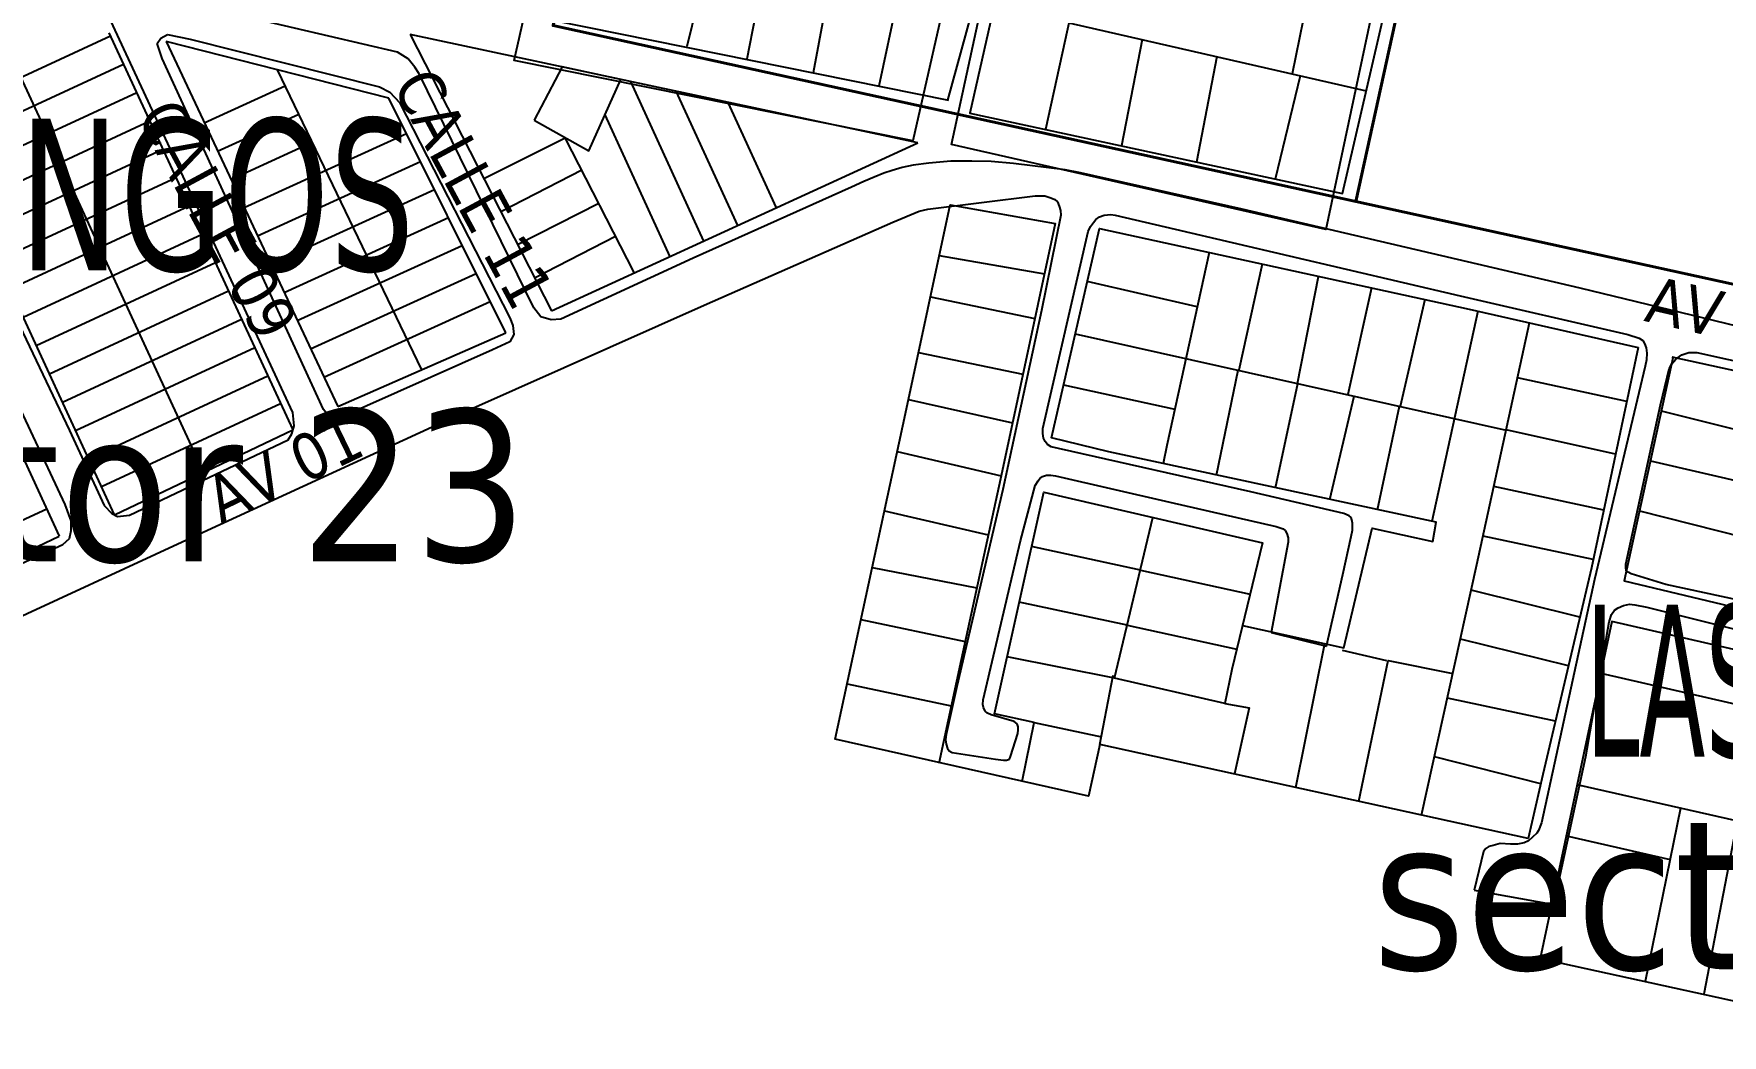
# Model space of a CAD drawing. Header units: metres. Extents: x 2 to 659295185, y -28 to 1124222152.
# Drawn here: x 657203.2 to 657511.4, y 1123114.7 to 1123297.5 of the extents above; entities that cross this region are included whole.
import ezdxf
from ezdxf.enums import TextEntityAlignment as Align

# ---------------------------------------------------------------- set-up
doc = ezdxf.new("R2010")
doc.units = ezdxf.units.M
doc.header["$MEASUREMENT"] = 0
doc.linetypes.add('HIDDEN', pattern=[0.375, 0.25, -0.125])
for name, color, linetype in [('CALLES', 1, 'CONTINUOUS'), ('MANZANA', 30, 'CONTINUOUS'), ('Parcelas', 140, 'CONTINUOUS'), ('TEXTOS', 7, 'CONTINUOUS')]:
    doc.layers.add(name, color=color, linetype=linetype)
doc.styles.get("Standard").update_dxf_attribs({"font": 'tahoma.ttf'})

msp = doc.modelspace()

# ---------------------------------------------------------------- linework, layer by layer
at = {"layer": 'MANZANA', "lineweight": -2}
for p, q in [((657208.9098, 1123211.6135), (657164.1101, 1123306.7542)), ((657170.1296, 1123308.1139), (657209.7261, 1123225.1108)), ((657269.5745, 1123294.1667), (657223.6204, 1123304.9145)), ((657248.8114, 1123231.9194), (657217.2876, 1123299.9156)), ((657226.391, 1123296.7462), (657227.5949, 1123297.4161)), ((657227.5949, 1123297.4161), (657231.759, 1123296.5462)), ((657225.7396, 1123295.7464), (657226.391, 1123296.7462)), ((657226.6301, 1123292.987), (657225.7396, 1123295.7464)), ((657231.759, 1123296.5462), (657266.3174, 1123287.848)), ((657271.5535, 1123292.967), (657269.5745, 1123294.1667)), ((657256.0595, 1123228.97), (657226.6301, 1123292.987)), ((657272.7656, 1123291.4173), (657271.5535, 1123292.967)), ((657273.5407, 1123290.2075), (657272.7656, 1123291.4173)), ((657266.3174, 1123287.848), (657268.1892, 1123286.8682)), ((657294.4357, 1123247.4962), (657273.5407, 1123290.2075)), ((657268.1892, 1123286.8682), (657269.9455, 1123284.9886)), ((657269.9455, 1123284.9886), (657290.0654, 1123245.7066)), ((657359.8582, 1123272.5611), (657358.3245, 1123272.1112)), ((657361.7135, 1123273.121), (657359.8582, 1123272.5611)), ((657363.6843, 1123273.5709), (657361.7135, 1123273.121)), ((657366.5291, 1123273.9208), (657363.6843, 1123273.5709)), ((657370.5861, 1123274.2708), (657366.5291, 1123273.9208)), ((657374.4204, 1123274.2808), (657370.5861, 1123274.2708)), ((657377.9249, 1123274.1908), (657374.4204, 1123274.2808)), ((657381.9818, 1123273.8709), (657377.9249, 1123274.1908)), ((657391.4151, 1123272.7011), (657381.9818, 1123273.8709)), ((657394.2599, 1123272.1612), (657391.4151, 1123272.7011)), ((657352.4205, 1123269.5417), (657323.5435, 1123256.5844)), ((657354.7128, 1123270.5515), (657352.4205, 1123269.5417)), ((657356.5764, 1123271.3314), (657354.7128, 1123270.5515)), ((657358.3245, 1123272.1112), (657356.5764, 1123271.3314)), ((657423.7718, 1123265.5425), (657394.2599, 1123272.1612)), ((657366.3477, 1123265.5126), (657385.9563, 1123267.9221)), ((657385.9563, 1123267.9221), (657387.7044, 1123267.9321)), ((657387.7044, 1123267.9321), (657388.8011, 1123267.6021)), ((657388.8011, 1123267.6021), (657389.5763, 1123267.2722)), ((657389.5763, 1123267.2722), (657390.0133, 1123266.8323)), ((657390.0133, 1123266.8323), (657390.3431, 1123266.0624)), ((657325.5555, 1123247.9661), (657360.0067, 1123263.163)), ((657360.0067, 1123263.163), (657364.8222, 1123265.1726)), ((657364.8222, 1123265.1726), (657366.3477, 1123265.5126)), ((657390.6812, 1123264.4028), (657387.1437, 1123247.0263)), ((657390.3431, 1123266.0624), (657390.5658, 1123265.2826)), ((657390.5658, 1123265.2826), (657390.6812, 1123264.4028)), ((657396.0575, 1123262.3232), (657396.6017, 1123263.103)), ((657396.6017, 1123263.103), (657397.0387, 1123263.6529)), ((657397.0387, 1123263.6529), (657397.6984, 1123264.1028)), ((657397.6984, 1123264.1028), (657398.5725, 1123264.4328)), ((657398.5725, 1123264.4328), (657399.7764, 1123264.5527)), ((657399.7764, 1123264.5527), (657400.5432, 1123264.4428)), ((657400.5432, 1123264.4428), (657411.5102, 1123261.8433)), ((657485.4177, 1123251.1055), (657423.7718, 1123265.5425)), ((657387.3499, 1123225.4607), (657395.6287, 1123261.4334)), ((657395.6287, 1123261.4334), (657396.0575, 1123262.3232)), ((657411.5102, 1123261.8433), (657463.5085, 1123249.6858)), ((657323.5435, 1123256.5844), (657299.375, 1123245.4166)), ((657540.368, 1123237.7482), (657485.4177, 1123251.1055)), ((657282.7926, 1123228.98), (657325.5555, 1123247.9661)), ((657463.5085, 1123249.6858), (657494.1088, 1123242.6272)), ((657290.0654, 1123245.7066), (657290.6179, 1123244.2769)), ((657295.7633, 1123245.8466), (657294.4357, 1123247.4962)), ((657297.6268, 1123245.2967), (657295.7633, 1123245.8466)), ((657299.375, 1123245.4166), (657297.6268, 1123245.2967)), ((657387.1437, 1123247.0263), (657380.0523, 1123214.363)), ((657290.8405, 1123242.6172), (657290.0819, 1123241.2875)), ((657290.6179, 1123244.2769), (657290.8405, 1123242.6172)), ((657494.1088, 1123242.6272), (657496.195, 1123241.9773)), ((657496.195, 1123241.9773), (657496.8547, 1123241.5374)), ((657496.8547, 1123241.5374), (657497.1845, 1123240.9875)), ((657286.9155, 1123239.8278), (657258.3684, 1123227.1004)), ((657290.0819, 1123241.2875), (657286.9155, 1123239.8278)), ((657497.1845, 1123240.9875), (657497.5144, 1123240.2077)), ((657497.5144, 1123240.2077), (657497.6298, 1123239.2179)), ((657497.6298, 1123239.2179), (657497.5226, 1123237.9982)), ((657502.8989, 1123238.1281), (657503.9873, 1123238.908)), ((657503.9873, 1123238.908), (657505.2984, 1123239.3579)), ((657505.2984, 1123239.3579), (657506.725, 1123239.3679)), ((657506.725, 1123239.3679), (657564.4211, 1123226.4605)), ((657497.3082, 1123236.8884), (657488.0646, 1123197.9163)), ((657497.5226, 1123237.9982), (657497.3082, 1123236.8884)), ((657500.0788, 1123229.8298), (657501.695, 1123236.3585)), ((657501.695, 1123236.3585), (657502.132, 1123237.2483)), ((657502.132, 1123237.2483), (657502.8989, 1123238.1281)), ((657250.4771, 1123228.3901), (657248.8114, 1123231.9194)), ((657493.746, 1123200.7057), (657500.0788, 1123229.8298)), ((657231.0746, 1123205.1848), (657282.7926, 1123228.98)), ((657250.6997, 1123225.9606), (657250.4771, 1123228.3901)), ((657257.049, 1123227.7602), (657256.0595, 1123228.97)), ((657258.3684, 1123227.1004), (657257.049, 1123227.7602)), ((657209.7261, 1123225.1108), (657216.0342, 1123211.4236)), ((657220.6436, 1123209.6739), (657249.6195, 1123223.4111)), ((657249.6195, 1123223.4111), (657250.271, 1123224.5209)), ((657250.271, 1123224.5209), (657250.6997, 1123225.9606)), ((657387.3499, 1123224.5709), (657387.3499, 1123225.4607)), ((657387.4653, 1123223.6911), (657387.3499, 1123224.5709)), ((657387.7951, 1123223.1312), (657387.4653, 1123223.6911)), ((657388.2404, 1123222.5813), (657387.7951, 1123223.1312)), ((657388.9001, 1123222.1414), (657388.2404, 1123222.5813)), ((657390.2112, 1123221.8214), (657388.9001, 1123222.1414)), ((657425.3137, 1123213.9031), (657390.2112, 1123221.8214)), ((657387.2757, 1123216.7225), (657388.0425, 1123216.9424)), ((657388.0425, 1123216.9424), (657388.8094, 1123216.9424)), ((657388.8094, 1123216.9424), (657389.6834, 1123216.8425)), ((657389.6834, 1123216.8425), (657410.5289, 1123212.0634)), ((657380.0523, 1123214.363), (657371.6663, 1123178.3803)), ((657383.2764, 1123204.9749), (657385.9728, 1123215.0528)), ((657385.9728, 1123215.0528), (657386.517, 1123215.9426)), ((657386.517, 1123215.9426), (657386.8386, 1123216.3826)), ((657386.8386, 1123216.3826), (657387.2757, 1123216.7225)), ((657442.3167, 1123209.9939), (657425.3137, 1123213.9031)), ((657210.0147, 1123208.6341), (657208.9098, 1123211.6135)), ((657216.0342, 1123211.4236), (657217.4607, 1123209.9939)), ((657410.5289, 1123212.0634), (657429.9397, 1123207.6143)), ((657210.023, 1123206.8645), (657210.0147, 1123208.6341)), ((657217.4607, 1123209.9939), (657218.4502, 1123209.444)), ((657218.4502, 1123209.444), (657220.6436, 1123209.6739)), ((657429.9397, 1123207.6143), (657431.259, 1123207.1844)), ((657443.3062, 1123209.5539), (657442.3167, 1123209.9939)), ((657443.636, 1123209.224), (657443.3062, 1123209.5539)), ((657443.7432, 1123208.7841), (657443.636, 1123209.224)), ((657443.8586, 1123208.2342), (657443.7432, 1123208.7841)), ((657443.8586, 1123207.7843), (657443.8586, 1123208.2342)), ((657443.8586, 1123206.9045), (657443.8586, 1123207.7843)), ((657174.0958, 1123178.8402), (657231.0746, 1123205.1848)), ((657208.5058, 1123204.315), (657209.7014, 1123205.4248)), ((657209.7014, 1123205.4248), (657210.023, 1123206.8645)), ((657376.7127, 1123176.9706), (657383.2764, 1123204.9749)), ((657432.1495, 1123204.7549), (657429.0409, 1123188.2583)), ((657431.259, 1123207.1844), (657431.5888, 1123206.8545)), ((657431.5888, 1123206.8545), (657431.9187, 1123206.2946)), ((657431.9187, 1123206.2946), (657432.1413, 1123205.5248)), ((657432.1413, 1123205.5248), (657432.1495, 1123204.7549)), ((657442.1435, 1123198.8261), (657443.6443, 1123205.7947)), ((657443.6443, 1123205.7947), (657443.8586, 1123206.9045)), ((657182.0366, 1123192.1475), (657208.5058, 1123204.315)), ((657439.1338, 1123185.7588), (657442.1435, 1123198.8261)), ((657493.746, 1123200.1559), (657493.746, 1123200.7057)), ((657493.8614, 1123199.496), (657493.746, 1123200.1559)), ((657494.1913, 1123199.276), (657493.8614, 1123199.496)), ((657494.7437, 1123198.9461), (657494.1913, 1123199.276)), ((657501.1013, 1123196.9865), (657494.7437, 1123198.9461)), ((657488.0646, 1123197.9163), (657478.3922, 1123153.5253)), ((657544.7548, 1123187.5484), (657501.1013, 1123196.9865)), ((657491.1568, 1123191.5176), (657491.701, 1123192.2975)), ((657491.701, 1123192.2975), (657492.3607, 1123192.7374)), ((657492.3607, 1123192.7374), (657493.342, 1123193.1873)), ((657493.342, 1123193.1873), (657494.4387, 1123193.4172)), ((657494.4387, 1123193.4172), (657495.4199, 1123193.3073)), ((657495.4199, 1123193.3073), (657497.6133, 1123192.8773)), ((657497.6133, 1123192.8773), (657529.7556, 1123184.829)), ((657486.4484, 1123165.6129), (657490.728, 1123190.1879)), ((657490.728, 1123190.1879), (657491.1568, 1123191.5176)), ((657429.0409, 1123188.2583), (657439.1338, 1123185.7588)), ((657371.6663, 1123178.3803), (657369.7368, 1123169.6321)), ((657376.4983, 1123175.9708), (657376.7127, 1123176.9706)), ((657376.3911, 1123175.081), (657376.4983, 1123175.9708)), ((657376.5066, 1123174.5311), (657376.3911, 1123175.081)), ((657376.8364, 1123173.8712), (657376.5066, 1123174.5311)), ((657377.2735, 1123173.5413), (657376.8364, 1123173.8712)), ((657377.9331, 1123173.2113), (657377.2735, 1123173.5413)), ((657382.1055, 1123172.0116), (657377.9331, 1123173.2113)), ((657382.658, 1123171.5717), (657382.1055, 1123172.0116)), ((657382.8806, 1123171.0218), (657382.658, 1123171.5717)), ((657382.8806, 1123170.4719), (657382.8806, 1123171.0218)), ((657369.7368, 1123169.6321), (657369.6296, 1123168.6423)), ((657369.6296, 1123168.6423), (657369.745, 1123167.8624)), ((657369.745, 1123167.8624), (657369.9676, 1123167.0926)), ((657381.4788, 1123165.5929), (657382.7734, 1123169.802)), ((657382.7734, 1123169.802), (657382.8806, 1123170.4719)), ((657369.9676, 1123167.0926), (657370.2975, 1123166.6527)), ((657370.2975, 1123166.6527), (657370.8417, 1123166.3227)), ((657370.8417, 1123166.3227), (657378.7412, 1123165.143)), ((657378.7412, 1123165.143), (657380.1677, 1123164.923)), ((657380.1677, 1123164.923), (657380.712, 1123164.933)), ((657380.712, 1123164.933), (657381.2562, 1123165.153)), ((657381.2562, 1123165.153), (657381.4788, 1123165.5929)), ((657480.6516, 1123138.6084), (657486.4484, 1123165.6129)), ((657478.3922, 1123153.5253), (657477.8563, 1123152.0856)), ((657468.7693, 1123149.1662), (657468.2251, 1123148.8363)), ((657469.5362, 1123149.3962), (657468.7693, 1123149.1662)), ((657470.8555, 1123149.7361), (657469.5362, 1123149.3962)), ((657472.7109, 1123149.6261), (657470.8555, 1123149.7361)), ((657474.0302, 1123149.6361), (657472.7109, 1123149.6261)), ((657475.2341, 1123149.8661), (657474.0302, 1123149.6361)), ((657476.0009, 1123150.196), (657475.2341, 1123149.8661)), ((657476.7596, 1123150.8659), (657476.0009, 1123150.196)), ((657477.5264, 1123151.6457), (657476.7596, 1123150.8659)), ((657477.8563, 1123152.0856), (657477.5264, 1123151.6457)), ((657467.7881, 1123148.2764), (657466.0647, 1123141.1979)), ((657468.2251, 1123148.8363), (657467.7881, 1123148.2764)), ((657466.0647, 1123141.1979), (657480.6516, 1123138.6084))]:
    msp.add_line(p, q, dxfattribs=at)
at = {"layer": 'MANZANA'}
for points in [[(657337.073, 1123496.1722), (657401.9246, 1123481.5116), (657396.0603, 1123444.9464), (657399.1649, 1123435.4601), (657387.0915, 1123380.9572), (657370.8786, 1123309.8965), (657363.6345, 1123277.9881), (657290.849, 1123292.6487), (657337.073, 1123496.5172)], [(657410.2035, 1123479.9593), (657482.989, 1123464.4364), (657470.7431, 1123402.172), (657450.2183, 1123314.5534), (657439.0072, 1123261.7752), (657370.7061, 1123277.2982), (657404.6842, 1123434.0803), (657403.4769, 1123448.2235), (657410.2035, 1123479.9593)]]:
    msp.add_lwpolyline(points, dxfattribs=at)
at = {"layer": 'MANZANA', "lineweight": 40}
for points in [[(657340.7821, 1123494.3842), (657487.3065, 1123462.281), (657444.5021, 1123266.9152), (657297.9778, 1123299.0184), (657340.7821, 1123494.3842)], [(657487.3065, 1123462.281), (657633.8308, 1123430.1777), (657591.0265, 1123234.8119), (657444.5021, 1123266.9152), (657487.3065, 1123462.281)]]:
    msp.add_lwpolyline(points, dxfattribs=at)
at = {"layer": 'Parcelas', "lineweight": -3}
for p, q in [((657217.9555, 1123209.7189), (657171.9618, 1123309.1755)), ((657162.3002, 1123304.4559), (657207.8573, 1123205.8257)), ((657234.2204, 1123217.4798), (657194.43, 1123303.4353)), ((657184.5095, 1123282.0153), (657217.1987, 1123297.1688)), ((657216.8982, 1123297.695), (657250.4853, 1123225.2408)), ((657271.8871, 1123297.4227), (657297.7097, 1123246.9519)), ((657364.5279, 1123277.5925), (657271.8871, 1123297.4227)), ((657268.0042, 1123285.7945), (657227.3352, 1123296.0985)), ((657227.3352, 1123296.0985), (657258.68, 1123229.4748)), ((657186.9019, 1123276.8417), (657219.5911, 1123291.9952)), ((657274.0024, 1123236.2149), (657247.6697, 1123290.9465)), ((657234.3101, 1123281.2734), (657249.0877, 1123287.9992)), ((657312.0832, 1123288.8185), (657325.4488, 1123259.6721)), ((657189.2962, 1123271.6689), (657221.9854, 1123286.8225)), ((657289.3248, 1123242.955), (657268.0042, 1123285.7945)), ((657320.3986, 1123287.0386), (657331.645, 1123262.5135)), ((657329.8938, 1123285.0061), (657338.7203, 1123265.758)), ((657191.6888, 1123266.4954), (657224.378, 1123281.6489)), ((657236.7367, 1123276.1157), (657251.5594, 1123282.862)), ((657307.4167, 1123282.7188), (657319.2819, 1123256.8442)), ((657241.5898, 1123265.8003), (657271.239, 1123279.2947)), ((657285.3375, 1123271.1336), (657300.2025, 1123278.5612)), ((657312.7741, 1123253.956), (657300.2025, 1123278.5612)), ((657194.0815, 1123261.3219), (657226.7707, 1123276.4754)), ((657239.1632, 1123270.958), (657254.031, 1123277.7248)), ((657297.7097, 1123246.9519), (657364.5279, 1123277.5925)), ((657244.0164, 1123260.6426), (657273.78, 1123274.1891)), ((657288.4112, 1123265.1095), (657303.1983, 1123272.6648)), ((657196.4741, 1123256.1484), (657229.1633, 1123271.3019)), ((657198.8636, 1123250.9734), (657231.5528, 1123266.1269)), ((657246.4429, 1123255.4849), (657276.321, 1123269.0835)), ((657291.5118, 1123259.0575), (657306.2989, 1123266.6128)), ((657248.8695, 1123250.3272), (657278.862, 1123263.9779)), ((657201.2596, 1123245.8014), (657233.9488, 1123260.9549)), ((657294.6124, 1123253.0056), (657309.3995, 1123260.5608)), ((657251.2961, 1123245.1695), (657281.403, 1123258.8723)), ((657203.6524, 1123240.628), (657236.3416, 1123255.7815)), ((657253.7226, 1123240.0118), (657283.944, 1123253.7667)), ((657206.0383, 1123235.4513), (657238.7275, 1123250.6049)), ((657256.1492, 1123234.8541), (657286.485, 1123248.661)), ((657208.4387, 1123230.2814), (657241.1279, 1123245.435)), ((657258.68, 1123229.4748), (657289.3248, 1123242.955)), ((657210.828, 1123225.1064), (657243.5172, 1123240.2599)), ((657213.23, 1123219.9372), (657245.9192, 1123235.0907)), ((657215.563, 1123214.8925), (657248.2568, 1123230.0482)), ((657217.9555, 1123209.7189), (657250.4853, 1123225.2408)), ((657176.644, 1123197.602), (657205.5538, 1123210.8128)), ((657179.2949, 1123192.2975), (657207.8573, 1123205.8257))]:
    msp.add_line(p, q, dxfattribs=at)
at = {"layer": 'Parcelas'}
for points in [[(657382.9054, 1123322.3116), (657374.0267, 1123283.0329), (657442.0648, 1123268.3637), (657450.9436, 1123306.7738), (657382.9054, 1123322.3116)], [(657396.459, 1123319.2164), (657387.8506, 1123280.0524)], [(657370.2, 1123285.3354), (657298.2577, 1123299.8576), (657302.8081, 1123314.9564), (657374.2333, 1123300.9513), (657369.9642, 1123285.3843)], [(657322.4368, 1123295.2333), (657326.2264, 1123310.6691)], [(657436.9024, 1123309.9804), (657432.8611, 1123290.2125)], [(657333.3996, 1123292.9615), (657336.4449, 1123308.6006)], [(657345.4943, 1123290.4551), (657348.4316, 1123306.1742)], [(657360.7552, 1123303.6796), (657357.4488, 1123287.9778)], [(657392.1304, 1123299.5233), (657446.3999, 1123287.1176)], [(657405.4722, 1123296.4734), (657401.7468, 1123277.0563)], [(657419.0959, 1123293.3591), (657415.3989, 1123274.1129)], [(657434.3417, 1123289.874), (657429.796, 1123271.0089)], [(657496.0386, 1123240.2507), (657487.5112, 1123200.0668), (657478.6334, 1123162.336), (657475.9467, 1123150.6546), (657397.7983, 1123167.8262), (657395.6956, 1123158.3643), (657349.4374, 1123168.7607), (657362.2869, 1123228.2189), (657370.4639, 1123266.3002), (657389.6213, 1123262.9126), (657379.9258, 1123217.7057), (657372.4497, 1123183.2456), (657368.3612, 1123164.3218)], [(657423.8112, 1123189.5341), (657442.3043, 1123185.4651), (657447.4441, 1123207.3092), (657458.5414, 1123204.8562), (657459.1255, 1123208.3606), (657399.4337, 1123221.2101), (657388.9205, 1123223.78), (657397.6815, 1123261.9781), (657465.1998, 1123247.2595), (657496.0386, 1123240.2507)], [(657368.4735, 1123257.0307), (657387.6459, 1123253.7016)], [(657417.7384, 1123257.6058), (657409.9859, 1123222.3949), (657409.3076, 1123219.0846)], [(657427.3981, 1123255.5), (657423.1663, 1123236.0986)], [(657415.5506, 1123247.6691), (657395.466, 1123252.3187)], [(657433.8391, 1123233.7148), (657437.7041, 1123253.2534)], [(657447.3548, 1123251.1496), (657443.0252, 1123231.6631)], [(657366.8587, 1123249.5101), (657385.8933, 1123245.53)], [(657457.0688, 1123249.032), (657452.6123, 1123229.5218)], [(657456.5048, 1123154.9266), (657466.6016, 1123200.6509), (657476.1964, 1123244.7603)], [(657466.7569, 1123246.9056), (657458.374, 1123208.5223)], [(657393.277, 1123242.7743), (657471.9425, 1123225.2044)], [(657364.6839, 1123239.3818), (657383.7146, 1123235.3714)], [(657502.4156, 1123238.6489), (657493.4703, 1123197.7072), (657545.9377, 1123185.1494), (657540.777, 1123162.2702), (657529.7674, 1123164.5065), (657533.3703, 1123180.5695), (657491.2383, 1123190.2598), (657478.1602, 1123128.7255), (657573.4616, 1123107.9105), (657593.4164, 1123196.675), (657597.717, 1123217.662), (657502.2436, 1123238.4769)], [(657419.0574, 1123216.9858), (657423.0048, 1123236.1346)], [(657391.1427, 1123233.469), (657411.4466, 1123229.0291)], [(657429.8253, 1123214.6679), (657433.8855, 1123233.7044)], [(657493.9469, 1123230.3936), (657474.0079, 1123234.6994)], [(657362.8365, 1123230.7785), (657381.8214, 1123226.5441)], [(657439.7686, 1123212.5274), (657444.1883, 1123231.4033)], [(657448.4606, 1123210.6563), (657452.4811, 1123229.5511)], [(657500.2393, 1123228.6885), (657519.6826, 1123223.8193)], [(657491.9047, 1123220.7701), (657471.9445, 1123225.2138)], [(657360.7849, 1123221.2684), (657379.7364, 1123216.8325)], [(657498.2488, 1123219.578), (657588.4974, 1123198.73), (657593.5767, 1123197.4575)], [(657383.6063, 1123161.0813), (657385.7665, 1123171.7979), (657378.524, 1123173.4333), (657387.5187, 1123213.8508), (657427.469, 1123204.6225), (657421.8619, 1123181.4934), (657420.577, 1123175.3023), (657425.0159, 1123174.4846), (657422.3257, 1123162.4368)], [(657489.7367, 1123210.554), (657469.704, 1123214.9133)], [(657358.4452, 1123210.4423), (657377.3991, 1123206.0592)], [(657400.4567, 1123179.9136), (657407.4604, 1123209.2444)], [(657496.2583, 1123210.4676), (657515.2487, 1123205.6549)], [(657487.8297, 1123201.5674), (657467.7303, 1123205.8398)], [(657405.1611, 1123199.615), (657385.3177, 1123203.9607)], [(657356.2184, 1123200.1383), (657375.3017, 1123196.3915)], [(657405.1611, 1123199.615), (657425.1911, 1123195.2264)], [(657485.3833, 1123191.0231), (657465.5689, 1123195.9742)], [(657402.7678, 1123189.5923), (657383.0588, 1123193.8101)], [(657354.1568, 1123190.5987), (657373.1787, 1123186.6058)], [(657402.7678, 1123189.5923), (657422.7629, 1123185.2101)], [(657433.5432, 1123159.9719), (657438.8366, 1123186.2281)], [(657483.2937, 1123182.1422), (657463.591, 1123187.0172)], [(657400.4567, 1123179.9136), (657380.8307, 1123183.7981)], [(657450.1619, 1123183.0592), (657442.0808, 1123184.936)], [(657445.0456, 1123157.4445), (657450.3645, 1123183.1288), (657462.214, 1123180.7812)], [(657397.7983, 1123167.8262), (657400.1896, 1123180.4384)], [(657420.577, 1123175.3023), (657400.4567, 1123179.9136)], [(657489.2284, 1123180.803), (657528.6888, 1123171.746), (657524.1769, 1123151.5653)], [(657351.6285, 1123178.8992), (657370.6396, 1123174.8673)], [(657480.9252, 1123172.0763), (657461.2222, 1123176.2897)], [(657385.7665, 1123171.7979), (657398.0975, 1123169.1867)], [(657478.2468, 1123160.6552), (657458.8482, 1123165.539)], [(657539.7861, 1123148.0329), (657484.9034, 1123160.4532)], [(657503.7392, 1123156.1906), (657497.3144, 1123124.542)], [(657514.1069, 1123153.8443), (657507.986, 1123122.2112)], [(657482.9223, 1123151.132), (657501.8361, 1123146.8161)]]:
    msp.add_lwpolyline(points, dxfattribs=at)
at = {"layer": 'Parcelas', "lineweight": -3}
msp.add_lwpolyline([(657294.5163, 1123281.7539), (657304.4771, 1123276.1706), (657310.324, 1123289.1951), (657299.6568, 1123291.4785)], close=True, dxfattribs=at)

# ---------------------------------------------------------------- texts
at = {"layer": 'CALLES', "color": 0}
for s, rotation, p in [('CALLE 11', 298.336613, (657283.4885, 1123269.3083)), ('CALLE 11', 298.336613, (657283.4885, 1123269.3083)), ('CALLE 09', 298.336613, (657236.8262, 1123263.6802)), ('CALLE 09', 298.336613, (657236.8262, 1123263.6802)), ('AV PRINCIPAL', 347, (657531.3951, 1123241.5465)), ('AV 01 ', 25.808559, (657250.3224, 1123218.9101)), ('AV 01 ', 25.808559, (657250.3224, 1123218.9101))]:
    msp.add_text(s, height=8.5, rotation=rotation, dxfattribs=at).set_placement(p, align=Align.MIDDLE)
at = {"layer": 'TEXTOS', "color": 0}
for s, height, width, p in [('LOS MANGOS', 27.69936, 0.75, (657106.3397, 1123254.3498)), ('LAS ANIMAS II', 27.699362, 0.538462, (657486.4484, 1123165.6129))]:
    msp.add_text(s, height=height, dxfattribs=dict(at, width=width)).set_placement(p)
at = {"layer": 'TEXTOS', "linetype": 'HIDDEN', "lineweight": 40, "char_height": 27.69936, "width": 372.724773, "attachment_point": 1}
for insert in [(657140.0488, 1123228.9513), (657447.4923, 1123154.4795)]:
    msp.add_mtext('sector 23', dxfattribs=dict(at, insert=insert))

doc.saveas('drawing.dxf')
